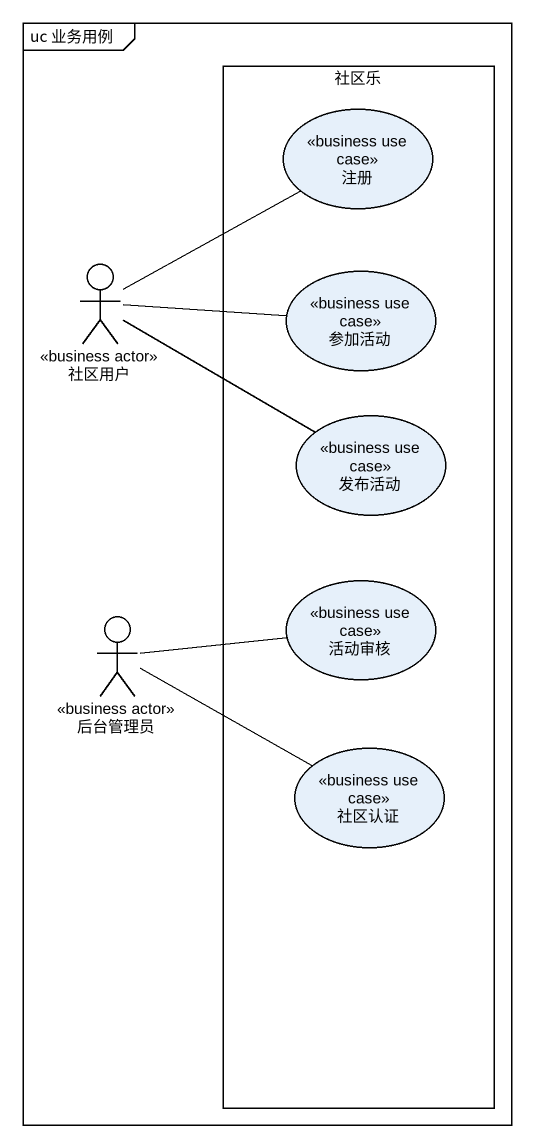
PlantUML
@startuml
mainframe uc 业务用例
rectangle 社区乐 {
  usecase 注册 <<business use case>>
  usecase 参加活动 <<business use case>>
  usecase 发布活动 <<business use case>>
  usecase 活动审核 <<business use case>>
  usecase 社区认证 <<business use case>>
}
actor 社区用户 <<business actor>>
actor 后台管理员 <<business actor>>
社区用户 -up- 注册
社区用户 -right- 参加活动
社区用户 -right- 发布活动
后台管理员 -right- 活动审核
后台管理员 -right- 社区认证
@enduml
